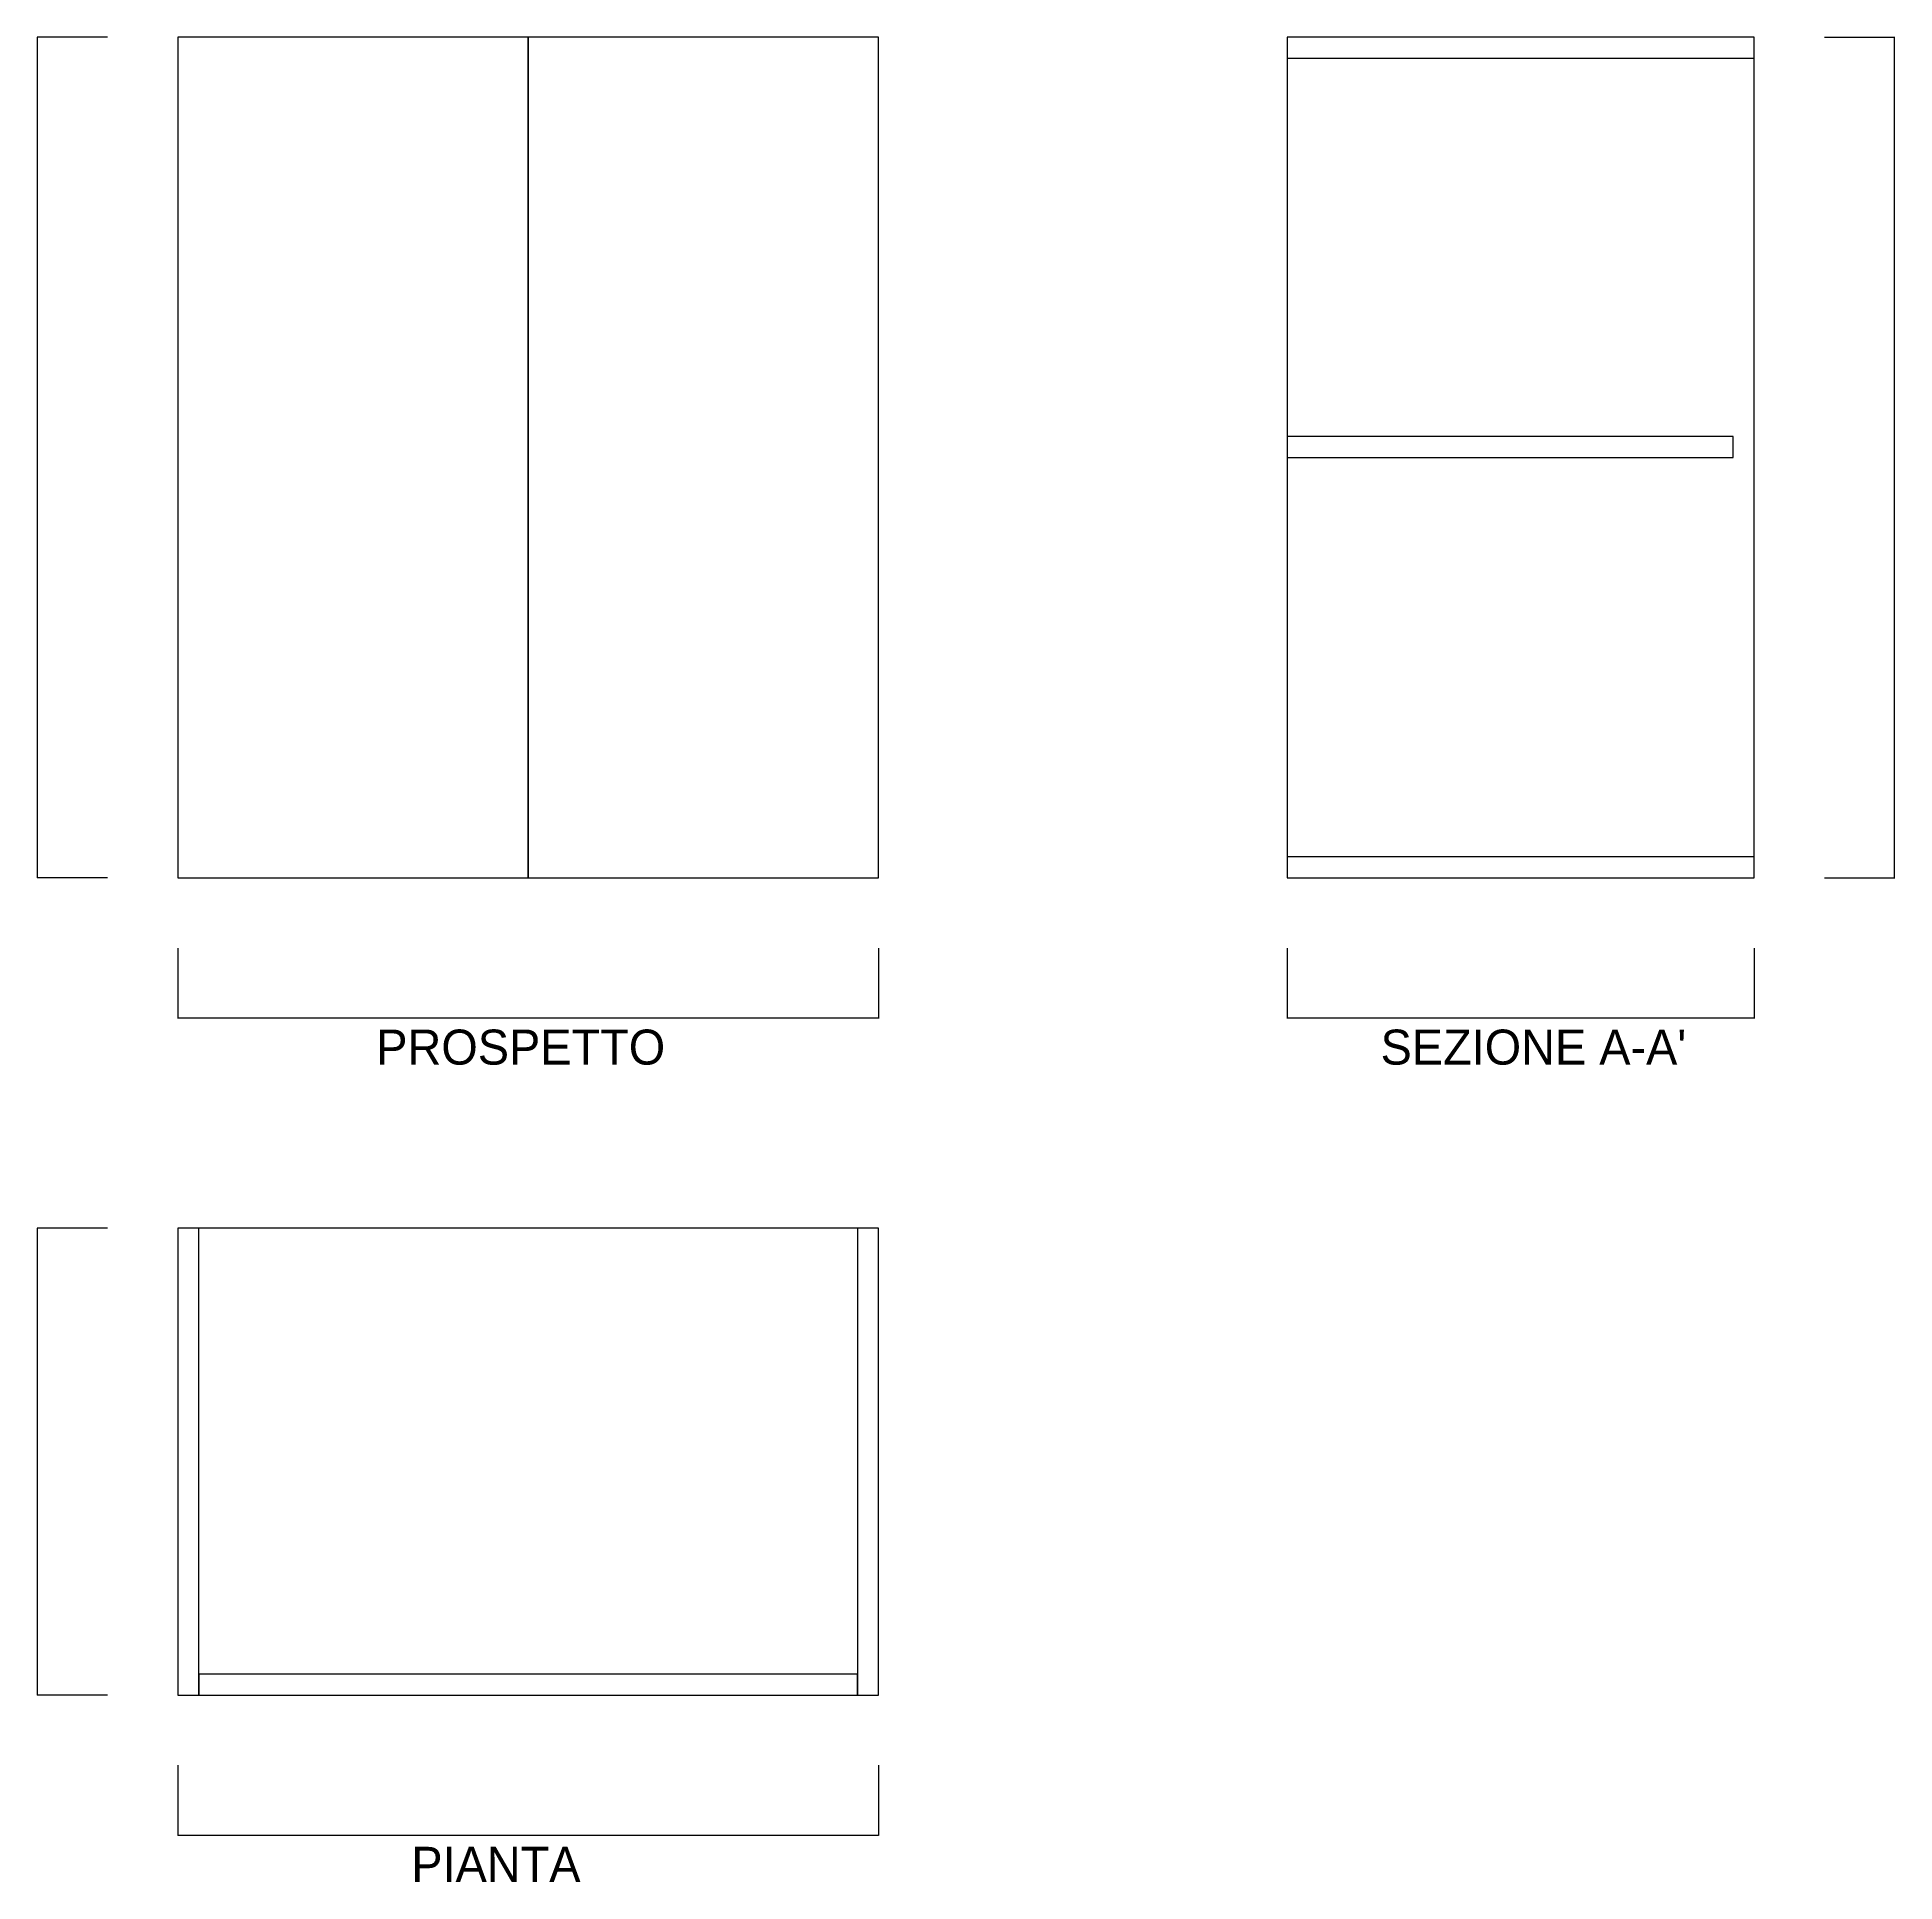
# Model space of a CAD drawing. Header units: millimetres. Extents: x -120 to 1470, y -160 to 1420.
import ezdxf

# ---------------------------------------------------------------- set-up
doc = ezdxf.new("R2010")
doc.units = ezdxf.units.MM
for name, color, linetype in [('MOBILE', 7, 'Continuous'), ('Nobilitato_Bianco_sp18', 254, 'Continuous'), ('QUOTE', 1, 'Continuous'), ('Tamburato_Laminato_NERO_Opaco', 250, 'Continuous'), ('TESTI', 3, 'Continuous')]:
    doc.layers.add(name, color=color, linetype=linetype)
doc.styles.add('OpenSansCondensed-Light', font='OpenSansCondensed-Light.ttf')
doc.dimstyles.new('EZDXF', dxfattribs={"dimtxt": 0.25, "dimasz": 0.175, "dimexe": 0.375, "dimexo": 0.125, "dimgap": 0.1, "dimtad": 1, "dimlfac": 100, "dimzin": 12, "dimdsep": 46, "dimtxsty": 'OpenSansCondensed-Light', "dimblk": 'ARCHTICK', "dimcen": 2.5, "dimazin": 3, "dimtfac": 0.5, "dimtmove": 2, "dimatfit": 3})

# ---------------------------------------------------------------- blocks, each defined once
blk = doc.blocks.new('_ARCHTICK')
at = {"color": 0, "linetype": 'BYBLOCK', "const_width": 0.15}
blk.add_lwpolyline([(-0.5, -0.5), (0.5, 0.5)], dxfattribs=at)

msp = doc.modelspace()

# ---------------------------------------------------------------- linework, layer by layer
at = {"layer": 'MOBILE'}
for points in [[(0, 700), (600, 700), (600, 1420), (0, 1420)], [(950, 700), (1350, 700), (1350, 1420), (950, 1420)], [(950, 1402), (1350, 1402), (1350, 1420), (950, 1420)], [(950, 1060), (1332, 1060), (1332, 1078), (950, 1078)], [(950, 700), (1350, 700), (1350, 718), (950, 718)], [(0, 0), (600, 0), (600, 400), (0, 400)]]:
    msp.add_lwpolyline(points, close=True, dxfattribs=at)
at = {"layer": 'Nobilitato_Bianco_sp18'}
for points in [[(0, 0), (18, 0), (18, 400), (0, 400)], [(582, 0), (600, 0), (600, 400), (582, 400)], [(18, 0), (582, 0), (582, 18), (18, 18)]]:
    msp.add_lwpolyline(points, close=True, dxfattribs=at)
at = {"layer": 'Tamburato_Laminato_NERO_Opaco'}
for points in [[(0, 700), (300, 700), (300, 1420), (0, 1420)], [(300, 700), (600, 700), (600, 1420), (300, 1420)]]:
    msp.add_lwpolyline(points, close=True, dxfattribs=at)

# ---------------------------------------------------------------- texts
at = {"layer": 'TESTI'}
for s, p in [('PROSPETTO', (170, 540)), ("SEZIONE A-A'", (1030, 540)), ('PIANTA', (200, -160))]:
    msp.add_text(s, height=30, dxfattribs=at).set_placement(p)

# ---------------------------------------------------------------- dimensions: what is measured, and where the dimension line sits
at = {"layer": 'QUOTE'}
for base, p1, p2 in [((-120, 700), (-60, 700), (-60, 1420)), ((1470, 700), (1410, 700), (1410, 1420)), ((-120, 0), (-60, 0), (-60, 400))]:
    msp.add_linear_dim(base=base, p1=p1, p2=p2, angle=90, dimstyle='EZDXF', dxfattribs=at).render()
for base, p1, p2 in [((0, 580), (0, 640), (600, 640)), ((950, 580), (950, 640), (1350, 640)), ((0, -120), (0, -60), (600, -60))]:
    msp.add_linear_dim(base=base, p1=p1, p2=p2, dimstyle='EZDXF', dxfattribs=at).render()

doc.saveas('drawing.dxf')
